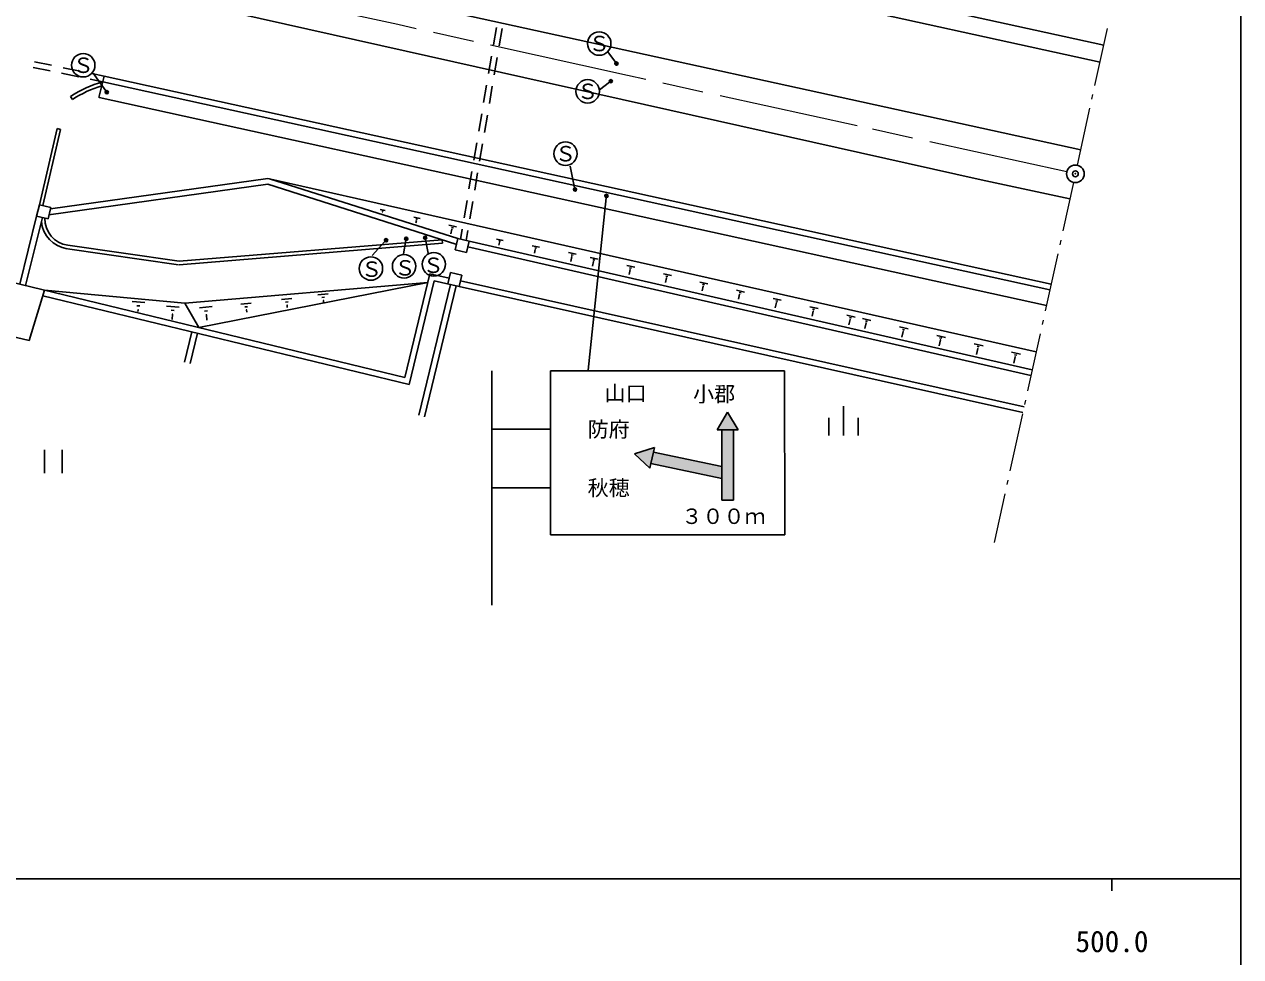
# Model space of a CAD drawing. Units: millimetres, scale not verified. Extents: x 40000 to 680000, y 20000 to 380000.
# Drawn here: x 475024 to 579000, y 198357 to 278071 of the extents above; entities that cross this region are included whole.
import ezdxf
from ezdxf.enums import TextEntityAlignment as Align

# ---------------------------------------------------------------- set-up
doc = ezdxf.new("R2010")
doc.units = ezdxf.units.MM
doc.header["$LTSCALE"] = 1000
doc.header["$PDMODE"] = 32
doc.header["$PDSIZE"] = 500
doc.linetypes.add('CHAIN', pattern=[18.5, 12, -1.5, 3.5, -1.5])
for name, color, linetype, lineweight in [('M-BGD', 7, 'Continuous', 25), ('M-BGD-HTXT', 7, 'Continuous', 13), ('M-BMK', 2, 'CHAIN', 13), ('M-BMK-SRVR', 3, 'Continuous', 25), ('M-STR-STRC', 7, 'Continuous', 25), ('M-STR-STRD', 7, 'Continuous', 25), ('M-TTL-BAND', 7, 'Continuous', 25)]:
    doc.layers.add(name, color=color, linetype=linetype, lineweight=lineweight)
doc.layers.add('M-OTRS', color=6, linetype='Continuous')
doc.styles.add('ＭＳ ゴシック', font='')
doc.styles.get('ＭＳ ゴシック').set_extended_font_data('MS Gothic')

msp = doc.modelspace()

# ---------------------------------------------------------------- hatches: boundary and pattern name
at = {"layer": 'M-STR-STRC'}
for points in [[(535142, 244911), (536044, 243409), (535644, 243409), (535645, 237400), (534644, 237400), (534642, 243409), (534241, 243409)], [(527171, 241344), (528884, 241895), (528794, 241504), (534643, 240254), (534643, 239233), (528584, 240523), (528504, 240132)]]:
    msp.add_hatch(color=256, dxfattribs=at).paths.add_polyline_path(points)

# ---------------------------------------------------------------- linework, layer by layer
at = {"layer": 'M-BGD'}
for p, q in [((567303, 276278), (524775, 285621)), ((566983, 274836), (524455, 284179)), ((515123, 276321), (515373, 277800)), ((515614, 276226), (515864, 277705)), ((477359, 274566), (475890, 274869)), ((514705, 273856), (514956, 275335)), ((515196, 273761), (515446, 275240)), ((475765, 274384), (477234, 274083)), ((478214, 273882), (479683, 273581)), ((479808, 274062), (478338, 274364)), ((481853, 273641), (480787, 273860)), ((481853, 273641), (481403, 271828)), ((481843, 273651), (562792, 255866)), ((480663, 273380), (481733, 273160)), ((481733, 273160), (562692, 255375)), ((514288, 271391), (514538, 272870)), ((514778, 271296), (515028, 272775)), ((478969, 271898), (479139, 271647)), ((481433, 271818), (562392, 254043)), ((513870, 268926), (514121, 270405)), ((514360, 268831), (514611, 270310)), ((476307, 262643), (477838, 269163)), ((476598, 262573), (478128, 269093)), ((477838, 269163), (478128, 269093)), ((513453, 266461), (513703, 267940)), ((513942, 266367), (514193, 267845)), ((513035, 263996), (513286, 265475)), ((513524, 263902), (513775, 265381)), ((495837, 264391), (477129, 261782)), ((495847, 264891), (477259, 262302)), ((511923, 259287), (495837, 264391)), ((561521, 250076), (495847, 264891)), ((512073, 259768), (495987, 264861)), ((476307, 262643), (476077, 261661)), ((477279, 262413), (476307, 262643)), ((477049, 261441), (477279, 262413)), ((505452, 262240), (505873, 262140)), ((505582, 262120), (505693, 262090)), ((512617, 261532), (512868, 263011)), ((513106, 261437), (513357, 262916)), ((476077, 261661), (474647, 255862)), ((476568, 261551), (475137, 255742)), ((476077, 261661), (477049, 261441)), ((505612, 262020), (505633, 262020)), ((505623, 262020), (505623, 262010)), ((508317, 261580), (508868, 261460)), ((508497, 261430), (508637, 261400)), ((508547, 261309), (508497, 261099)), ((508527, 261309), (508557, 261299)), ((511312, 260899), (511973, 260749)), ((511582, 260559), (511492, 260158)), ((511532, 260709), (511702, 260669)), ((511562, 260569), (511602, 260559)), ((512303, 259678), (512450, 260546)), ((512794, 259598), (512939, 260451)), ((478742, 259178), (488247, 257808)), ((510751, 259657), (488247, 257808)), ((510781, 259357), (488267, 257508)), ((510751, 259657), (510781, 259357)), ((512073, 259768), (511843, 258786)), ((513045, 259538), (512073, 259768)), ((512814, 258566), (513045, 259538)), ((561071, 248043), (512935, 259047)), ((561181, 248534), (513045, 259538)), ((515398, 259709), (515969, 259599)), ((515588, 259549), (515739, 259529)), ((515639, 259418), (515589, 259178)), ((515619, 259428), (515659, 259418)), ((518433, 259129), (519064, 259009)), ((518653, 258958), (518804, 258928)), ((478702, 258878), (488197, 257508)), ((511843, 258786), (512814, 258566)), ((518703, 258818), (518643, 258498)), ((518683, 258828), (518723, 258818)), ((521528, 258549), (522209, 258419)), ((521818, 258208), (521738, 257798)), ((521758, 258358), (521929, 258328)), ((521798, 258218), (521838, 258208)), ((523401, 258149), (524082, 257998)), ((523621, 257958), (523791, 257918)), ((511443, 256863), (511213, 255882)), ((512424, 256633), (511443, 256863)), ((523681, 257798), (523591, 257387)), ((523661, 257808), (523701, 257798)), ((526526, 257448), (527207, 257298)), ((526806, 257098), (526716, 256687)), ((526746, 257258), (526916, 257218)), ((526786, 257098), (526826, 257098)), ((507539, 247868), (473815, 256062)), ((509520, 256011), (488739, 254243)), ((509520, 256011), (489941, 252140)), ((509700, 256753), (507539, 247868)), ((510071, 256152), (507910, 247268)), ((511453, 255832), (508742, 244644)), ((509700, 256753), (511333, 256373)), ((510071, 256152), (512194, 255652)), ((512194, 255652), (512424, 256633)), ((512304, 256142), (560481, 245379)), ((529651, 256748), (530332, 256588)), ((529931, 256398), (529841, 255997)), ((529871, 256548), (530041, 256508)), ((529911, 256398), (529951, 256388)), ((532766, 256038), (533447, 255888)), ((532996, 255848), (533166, 255808)), ((476740, 255352), (475429, 251035)), ((507910, 247268), (476600, 254871)), ((476740, 255352), (488739, 254243)), ((500106, 254957), (500987, 255038)), ((500457, 254727), (500677, 254747)), ((511944, 255712), (509223, 244524)), ((512194, 255662), (560371, 244888)), ((533046, 255697), (532956, 255287)), ((533026, 255697), (533066, 255687)), ((535891, 255338), (536582, 255178)), ((536171, 254987), (536081, 254566)), ((536121, 255137), (536291, 255107)), ((536151, 254987), (536201, 254977)), ((484252, 254362), (485333, 254282)), ((484632, 254002), (484903, 253992)), ((487186, 253982), (488268, 253902)), ((488739, 254243), (489941, 252140)), ((489991, 253843), (491072, 253933)), ((493536, 254144), (494417, 254225)), ((493887, 253904), (494107, 253924)), ((497001, 254556), (497883, 254626)), ((497352, 254316), (497572, 254336)), ((497462, 254055), (497512, 254065)), ((497492, 254055), (497502, 253865)), ((500567, 254467), (500617, 254467)), ((500597, 254467), (500607, 254276)), ((539026, 254627), (539727, 254477)), ((539316, 254277), (539216, 253836)), ((539256, 254437), (539436, 254397)), ((539286, 254277), (539336, 254267)), ((542171, 253927), (542882, 253767)), ((542401, 253727), (542581, 253687)), ((484713, 253671), (484783, 253671)), ((484743, 253671), (484733, 253531)), ((487567, 253632), (487838, 253612)), ((487647, 253301), (487717, 253291)), ((487687, 253291), (487647, 252841)), ((490421, 253553), (490692, 253573)), ((490552, 253242), (490612, 253242)), ((490582, 253242), (490622, 252781)), ((493997, 253654), (494047, 253654)), ((494017, 253654), (494037, 253463)), ((542461, 253557), (542361, 253106)), ((542441, 253567), (542481, 253557)), ((545326, 253217), (546047, 253047)), ((545616, 252846), (545516, 252376)), ((545566, 253007), (545746, 252967)), ((545596, 252846), (545646, 252836)), ((546678, 252907), (547399, 252747)), ((546918, 252707), (547099, 252657)), ((475429, 251035), (472504, 251745)), ((489340, 251770), (488710, 249175)), ((489821, 251659), (489201, 249065)), ((546979, 252536), (546868, 252056)), ((546948, 252546), (546999, 252536)), ((549843, 252197), (550584, 252026)), ((550144, 251816), (550034, 251325)), ((550083, 251986), (550274, 251946)), ((550124, 251826), (550174, 251806)), ((553028, 251476), (553769, 251306)), ((553329, 251096), (553219, 250585)), ((553268, 251266), (553459, 251226)), ((553309, 251096), (553359, 251086)), ((556213, 250756), (556974, 250586)), ((556524, 250366), (556404, 249845)), ((556464, 250546), (556654, 250496)), ((556504, 250376), (556544, 250366)), ((559418, 250036), (560169, 249866)), ((559729, 249645), (559609, 249114)), ((559669, 249816), (559859, 249776)), ((559699, 249645), (559749, 249635)), ((545048, 242921), (545047, 245425)), ((543796, 242921), (543796, 244423)), ((546300, 242921), (546300, 244424)), ((476744, 241701), (476744, 239698)), ((478246, 241701), (478247, 239698))]:
    msp.add_line(p, q, dxfattribs=at)
for centre, radius, start, end in [((484169, 264157), 9314, 105.16581, 123.87363), ((484169, 264157), 9014, 106.22841, 123.87363), ((479032, 261422), 2554, 184.45654, 262.49376), ((479032, 261422), 2254, 177.91506, 262.49376)]:
    msp.add_arc(centre, radius, start, end, dxfattribs=at)
at = {"layer": 'M-BGD-HTXT'}
for p, q in [((566544, 272843), (567621, 277726)), ((566286, 271671), (566372, 272062)), ((565043, 266032), (566114, 270890)), ((564712, 264560), (563796, 260401)), ((563624, 259619), (563538, 259229)), ((563366, 258447), (562290, 253565)), ((562118, 252783), (562032, 252393)), ((561859, 251611), (560783, 246729)), ((560611, 245947), (560525, 245557)), ((560353, 244775), (559277, 239893)), ((559105, 239111), (559019, 238721)), ((558847, 237939), (557930, 233780))]:
    msp.add_line(p, q, dxfattribs=at)
at = {"layer": 'M-BMK'}
for p, q in [((506940, 278045), (487139, 282336)), ((526592, 273693), (506940, 278045)), ((546223, 269392), (526592, 273693)), ((564141, 265451), (546223, 269392))]:
    msp.add_line(p, q, dxfattribs=at)
at = {"layer": 'M-BMK-SRVR'}
msp.add_circle((564872, 265291), 751, dxfattribs=at)
at = {"layer": 'M-OTRS'}
msp.add_point((564872, 265291), dxfattribs=at)
at = {"layer": 'M-STR-STRC'}
for p, q in [((525550, 274835), (524908, 275716)), ((525600, 274674), (525670, 274755)), ((481993, 272399), (480911, 273881)), ((525039, 273122), (524188, 272481)), ((525119, 273172), (525189, 273242)), ((482044, 272239), (482114, 272309)), ((522067, 264097), (521676, 265940)), ((522057, 263907), (522127, 263977)), ((524772, 263247), (523213, 248514)), ((524751, 263367), (524822, 263437)), ((505834, 259496), (504772, 258314)), ((505904, 259566), (505974, 259636)), ((507636, 259586), (507436, 258455)), ((507626, 259707), (507696, 259777)), ((509259, 259797), (509329, 259867)), ((509319, 259687), (509549, 258515)), ((514981, 248451), (514986, 228421)), ((519988, 248453), (540019, 248458)), ((519992, 234411), (519988, 248453)), ((540019, 248458), (540023, 234437)), ((535142, 244911), (534241, 243409)), ((535142, 244911), (536044, 243409)), ((519990, 243445), (514982, 243444)), ((534642, 243409), (534241, 243409)), ((535644, 243409), (534642, 243409)), ((534642, 243409), (534644, 237400)), ((535645, 237400), (535644, 243409)), ((535644, 243409), (536044, 243409)), ((527171, 241344), (528884, 241895)), ((527171, 241344), (528504, 240132)), ((528794, 241504), (528584, 240523)), ((528794, 241504), (528884, 241895)), ((534643, 240254), (528794, 241504)), ((528584, 240523), (528504, 240132)), ((534643, 239233), (528584, 240523)), ((519991, 238437), (514983, 238436)), ((534644, 237400), (535645, 237400)), ((519992, 234411), (540023, 234417))]:
    msp.add_line(p, q, dxfattribs=at)
for centre, radius in [((524167, 276427), 1002), ((480060, 274572), 1002), ((525640, 274715), 140), ((525640, 274715), 110), ((525640, 274715), 80.1), ((525640, 274715), 50.1), ((525640, 274715), 20), ((523177, 272340), 1002), ((525159, 273212), 140), ((525159, 273212), 110), ((525159, 273212), 80.1), ((525159, 273212), 50.1), ((525159, 273212), 20), ((482074, 272269), 140), ((482074, 272269), 110), ((482074, 272269), 80.1), ((482074, 272269), 50.1), ((482074, 272269), 20), ((521285, 267012), 1002), ((522097, 263947), 140), ((522097, 263947), 110), ((522097, 263947), 80.1), ((522097, 263947), 50.1), ((522097, 263947), 20), ((524782, 263397), 140), ((524782, 263397), 110), ((524782, 263397), 80.1), ((524782, 263397), 50.1), ((524782, 263397), 20), ((509289, 259827), 140), ((505944, 259606), 140), ((505944, 259606), 110), ((505944, 259606), 80.1), ((505944, 259606), 50.1), ((505944, 259606), 20), ((507666, 259737), 140), ((507666, 259737), 110), ((507666, 259737), 80.1), ((507666, 259737), 50.1), ((507666, 259737), 20), ((509289, 259827), 110), ((509289, 259827), 80.1), ((509289, 259827), 50.1), ((509289, 259827), 20), ((504652, 257192), 1002), ((507487, 257383), 1002), ((510030, 257554), 1002)]:
    msp.add_circle(centre, radius, dxfattribs=at)
at = {"layer": 'M-STR-STRD'}
for p, q in [((565333, 267354), (484654, 285049)), ((483704, 281183), (556820, 264788)), ((564402, 263137), (556820, 264788))]:
    msp.add_line(p, q, dxfattribs=at)
at = {"layer": 'M-TTL-BAND'}
for p, q in [((579000, 20000), (579000, 370000)), ((40000, 205000), (579000, 205000)), ((568000, 205000), (568000, 204000))]:
    msp.add_line(p, q, dxfattribs=at)

# ---------------------------------------------------------------- texts
at = {"layer": 'M-STR-STRC', "style": 'ＭＳ ゴシック'}
for p in [(524167, 276427), (480060, 274572), (523177, 272340), (521284, 267010), (507562, 257251), (509979, 257471), (504706, 257140)]:
    msp.add_text('Ｓ', height=1320, rotation=0.016, dxfattribs=at).set_placement(p, align=Align.MIDDLE_CENTER)
for s, p in [('山口', (524616, 245469)), ('小郡', (532188, 245401)), ('防府', (523175, 242394)), ('秋穂', (523176, 237387)), ('３００ｍ', (531189, 234957))]:
    msp.add_text(s, height=1320, rotation=0.016, dxfattribs=at).set_placement(p, align=Align.BOTTOM_LEFT)
at = {"layer": 'M-TTL-BAND', "style": 'ＭＳ ゴシック'}
msp.add_text('500.0', height=1833, dxfattribs=at).set_placement((568000, 198195), align=Align.BOTTOM_CENTER)

doc.saveas('drawing.dxf')
